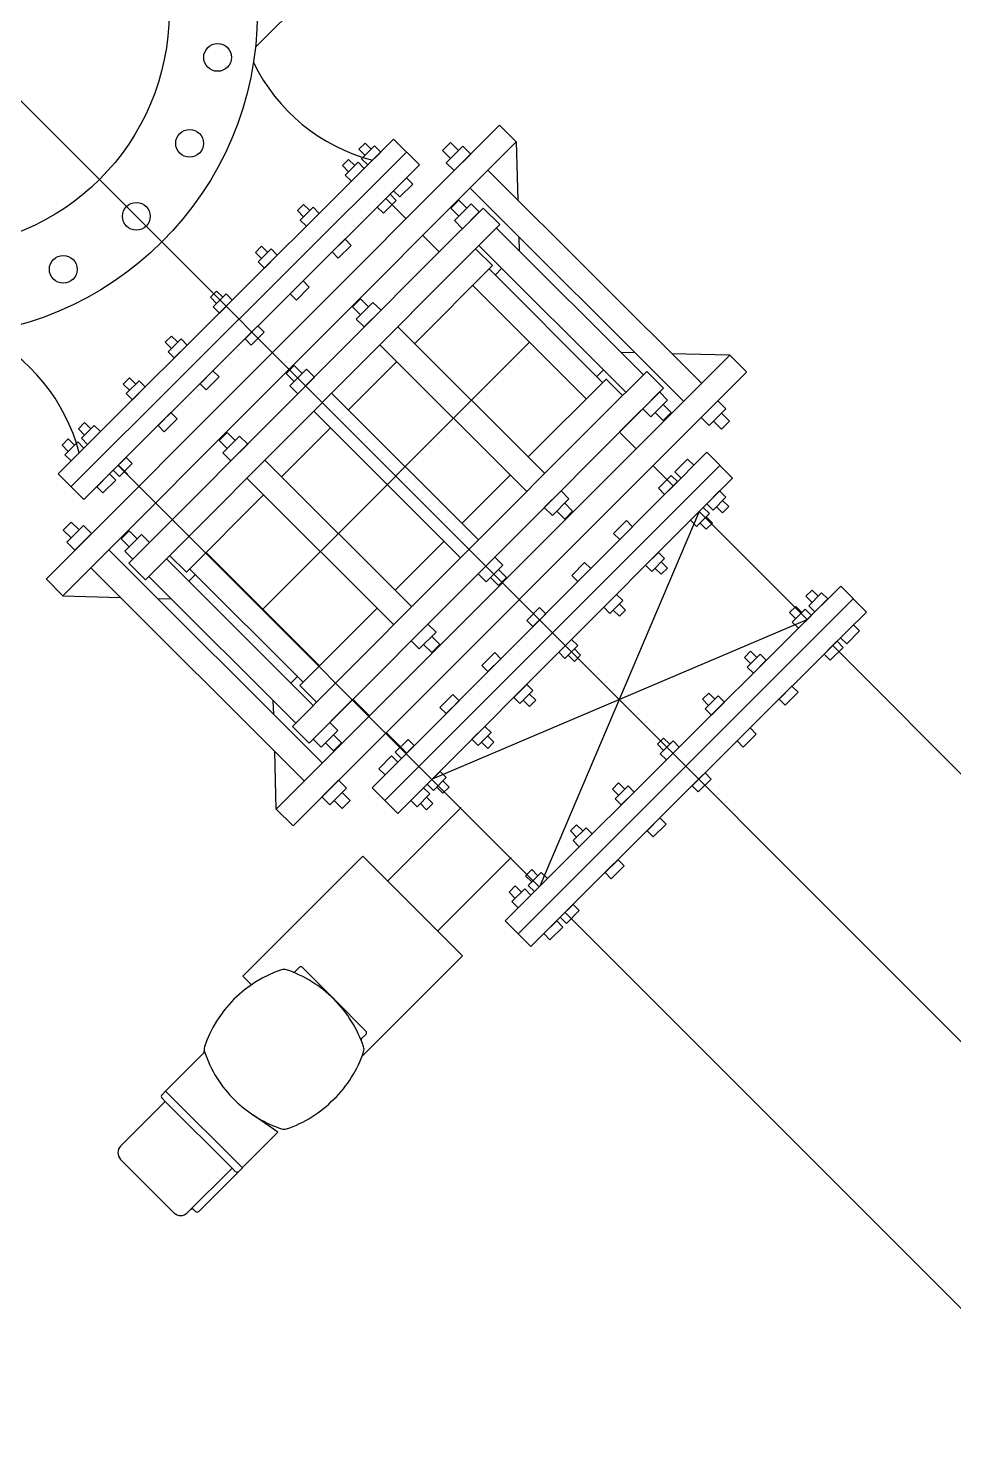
# Model space of a CAD drawing. Header units: inches. Extents: x 72602 to 350810, y -122122 to 43597.
# Drawn here: x 152372 to 153353, y -72926 to -71428 of the extents above; entities that cross this region are included whole.
import ezdxf

# ---------------------------------------------------------------- set-up
doc = ezdxf.new("R2010")
doc.units = ezdxf.units.IN
doc.header["$MEASUREMENT"] = 0
doc.layers.add('M-X-BKGD', color=8, linetype='Continuous')

msp = doc.modelspace()

# ---------------------------------------------------------------- linework, layer by layer
at = {"layer": 'M-X-BKGD', "ltscale": 0.003}
msp.add_line((150222.8, -69363.4), (154105.7, -73246.4), dxfattribs=at)
msp.add_line((150222.8, -69363.4), (154105.7, -73246.4), dxfattribs=at)
at = {"layer": 'M-X-BKGD'}
for p, q in [((152692.8, -71368.5), (152613.3, -71447.8)), ((152692.8, -71368.5), (152613.3, -71447.8)), ((152391.5, -72011.5), (152871.9, -71530.4)), ((152391.5, -72011.5), (152871.9, -71530.4)), ((152872, -71530.4), (152889.7, -71548.2)), ((152872, -71530.4), (152889.7, -71548.2)), ((152409.2, -72029.3), (152889.7, -71548.1)), ((152409.2, -72029.3), (152889.7, -71548.1)), ((152759.7, -71545.3), (152718.7, -71586.1)), ((152759.7, -71545.3), (152718.7, -71586.1)), ((152729.4, -71549.3), (152722.8, -71555.8)), ((152729.4, -71549.3), (152722.8, -71555.8)), ((152736, -71555.9), (152729.4, -71549.3)), ((152736, -71555.9), (152729.4, -71549.3)), ((152787, -71572.6), (152759.7, -71545.3)), ((152787, -71572.6), (152759.7, -71545.3)), ((152819.9, -71548.6), (152811.4, -71557.1)), ((152819.9, -71548.6), (152811.4, -71557.1)), ((152828.4, -71557.1), (152819.9, -71548.6)), ((152828.4, -71557.1), (152819.9, -71548.6)), ((152889.7, -71548.2), (152891.4, -71609.8)), ((152889.7, -71548.2), (152891.4, -71609.8)), ((152773.3, -71558.9), (152417.8, -71913.5)), ((152773.3, -71558.9), (152417.8, -71913.5)), ((152722.8, -71555.8), (152729.4, -71562.4)), ((152722.8, -71555.8), (152729.4, -71562.4)), ((152739.5, -71552.3), (152725.8, -71566)), ((152739.5, -71552.3), (152725.8, -71566)), ((152725.8, -71566), (152732.4, -71572.5)), ((152725.8, -71566), (152732.4, -71572.5)), ((152732.4, -71572.5), (152746, -71558.9)), ((152732.4, -71572.5), (152746, -71558.9)), ((152746, -71558.9), (152739.5, -71552.3)), ((152746, -71558.9), (152739.5, -71552.3)), ((152811.4, -71557.1), (152819.9, -71565.6)), ((152811.4, -71557.1), (152819.9, -71565.6)), ((152833, -71552.5), (152815.3, -71570.2)), ((152833, -71552.5), (152815.3, -71570.2)), ((152823.8, -71578.6), (152841.5, -71561)), ((152823.8, -71578.6), (152841.5, -71561)), ((152841.5, -71561), (152833, -71552.5)), ((152841.5, -71561), (152833, -71552.5)), ((152712, -71566.7), (152705.4, -71573.2)), ((152712, -71566.7), (152705.4, -71573.2)), ((152705.4, -71573.2), (152712, -71579.8)), ((152705.4, -71573.2), (152712, -71579.8)), ((152722.1, -71569.7), (152708.4, -71583.3)), ((152722.1, -71569.7), (152708.4, -71583.3)), ((152718.6, -71573.2), (152712, -71566.7)), ((152718.6, -71573.2), (152712, -71566.7)), ((152715, -71589.9), (152728.6, -71576.2)), ((152715, -71589.9), (152728.6, -71576.2)), ((152728.6, -71576.2), (152722.1, -71569.7)), ((152728.6, -71576.2), (152722.1, -71569.7)), ((152746, -71613.5), (152787, -71572.6)), ((152746, -71613.5), (152787, -71572.6)), ((152815.3, -71570.2), (152823.8, -71578.6)), ((152815.3, -71570.2), (152823.8, -71578.6)), ((152859.7, -71578.1), (153086.2, -71804.2)), ((152859.7, -71578.1), (153086.2, -71804.2)), ((152718.5, -71586.3), (152445.1, -71859)), ((152718.5, -71586.3), (152445.1, -71859)), ((152708.4, -71583.3), (152715, -71589.9)), ((152708.4, -71583.3), (152715, -71589.9)), ((152759.6, -71599.9), (152773.3, -71586.2)), ((152759.6, -71599.9), (152773.3, -71586.2)), ((152779.9, -71592.8), (152766.2, -71606.4)), ((152779.9, -71592.8), (152766.2, -71606.4)), ((152773.3, -71586.2), (152779.9, -71592.8)), ((152773.3, -71586.2), (152779.9, -71592.8)), ((152755.9, -71603.6), (152472.4, -71886.3)), ((152755.9, -71603.6), (152472.4, -71886.3)), ((152742.2, -71617.2), (152755.9, -71603.6)), ((152742.2, -71617.2), (152755.9, -71603.6)), ((152762.5, -71610.1), (152748.8, -71623.8)), ((152762.5, -71610.1), (152748.8, -71623.8)), ((152751.4, -71608.1), (152772.9, -71629.5)), ((152751.4, -71608.1), (152772.9, -71629.5)), ((152755.9, -71603.6), (152762.5, -71610.1)), ((152755.9, -71603.6), (152762.5, -71610.1)), ((152766.2, -71606.4), (152759.6, -71599.9)), ((152766.2, -71606.4), (152759.6, -71599.9)), ((152828.7, -71610), (152820.2, -71618.5)), ((152828.7, -71610), (152820.2, -71618.5)), ((152837.2, -71618.5), (152828.7, -71610)), ((152837.2, -71618.5), (152828.7, -71610)), ((152840.7, -71597.2), (153067.1, -71823.3)), ((152840.7, -71597.2), (153067.1, -71823.3)), ((152664.3, -71614.3), (152657.7, -71620.8)), ((152664.3, -71614.3), (152657.7, -71620.8)), ((152657.7, -71620.8), (152664.2, -71627.4)), ((152657.7, -71620.8), (152664.2, -71627.4)), ((152674.4, -71617.3), (152660.7, -71630.9)), ((152674.4, -71617.3), (152660.7, -71630.9)), ((152670.8, -71620.8), (152664.3, -71614.3)), ((152670.8, -71620.8), (152664.3, -71614.3)), ((152667.2, -71637.5), (152680.9, -71623.9)), ((152667.2, -71637.5), (152680.9, -71623.9)), ((152680.9, -71623.9), (152674.4, -71617.3)), ((152680.9, -71623.9), (152674.4, -71617.3)), ((152748.8, -71623.8), (152742.2, -71617.2)), ((152748.8, -71623.8), (152742.2, -71617.2)), ((152854.5, -71618.2), (152808, -71664.8)), ((152854.5, -71618.2), (152808, -71664.8)), ((152820.2, -71618.5), (152828.7, -71627)), ((152820.2, -71618.5), (152828.7, -71627)), ((152841.8, -71613.9), (152824.1, -71631.6)), ((152841.8, -71613.9), (152824.1, -71631.6)), ((152832.6, -71640.1), (152850.3, -71622.4)), ((152832.6, -71640.1), (152850.3, -71622.4)), ((152850.3, -71622.4), (152841.8, -71613.9)), ((152850.3, -71622.4), (152841.8, -71613.9)), ((152854.5, -71618.2), (152872.2, -71635.8)), ((152854.5, -71618.2), (152872.2, -71635.8)), ((152660.7, -71630.9), (152667.2, -71637.5)), ((152660.7, -71630.9), (152667.2, -71637.5)), ((152824.1, -71631.6), (152832.6, -71640.1)), ((152824.1, -71631.6), (152832.6, -71640.1)), ((152825.7, -71682.4), (152872.2, -71635.8)), ((152825.7, -71682.4), (152872.2, -71635.8)), ((152868.7, -71639.4), (153024.4, -71794.9)), ((152868.7, -71639.4), (153024.4, -71794.9)), ((152694.5, -71664.8), (152708.2, -71651.2)), ((152694.5, -71664.8), (152708.2, -71651.2)), ((152708.2, -71651.2), (152714.7, -71657.8)), ((152708.2, -71651.2), (152714.7, -71657.8)), ((152790.7, -71647.3), (152808.1, -71664.7)), ((152790.7, -71647.3), (152808.1, -71664.7)), ((152892.5, -71649), (152892.9, -71663.5)), ((152892.5, -71649), (152892.9, -71663.5)), ((152808.1, -71664.7), (152525.5, -71947.9)), ((152808.1, -71664.7), (152525.5, -71947.9)), ((152619.8, -71658.6), (152613.2, -71665.2)), ((152619.8, -71658.6), (152613.2, -71665.2)), ((152613.2, -71665.2), (152619.8, -71671.7)), ((152613.2, -71665.2), (152619.8, -71671.7)), ((152629.9, -71661.6), (152616.2, -71675.3)), ((152629.9, -71661.6), (152616.2, -71675.3)), ((152626.3, -71665.2), (152619.8, -71658.6)), ((152626.3, -71665.2), (152619.8, -71658.6)), ((152622.8, -71681.8), (152636.4, -71668.2)), ((152622.8, -71681.8), (152636.4, -71668.2)), ((152636.4, -71668.2), (152629.9, -71661.6)), ((152636.4, -71668.2), (152629.9, -71661.6)), ((152701, -71671.4), (152694.5, -71664.8)), ((152701, -71671.4), (152694.5, -71664.8)), ((152714.7, -71657.8), (152701, -71671.4)), ((152714.7, -71657.8), (152701, -71671.4)), ((152846.6, -71661.5), (152864.3, -71679.2)), ((152846.6, -71661.5), (152864.3, -71679.2)), ((152850.1, -71658), (153005.9, -71813.5)), ((152850.1, -71658), (153005.9, -71813.5)), ((152825.7, -71682.4), (152543.2, -71965.6)), ((152825.7, -71682.4), (152543.2, -71965.6)), ((152616.2, -71675.3), (152622.8, -71681.8)), ((152616.2, -71675.3), (152622.8, -71681.8)), ((152864.4, -71679.3), (152782.1, -71761.7)), ((152864.4, -71679.3), (152782.1, -71761.7)), ((152860.9, -71682.8), (152981.2, -71803)), ((152860.9, -71682.8), (152981.2, -71803)), ((152867.2, -71689.2), (152874.3, -71682.1)), ((152867.2, -71689.2), (152874.3, -71682.1)), ((152650, -71709.2), (152663.7, -71695.5)), ((152650, -71709.2), (152663.7, -71695.5)), ((152663.7, -71695.5), (152670.2, -71702.1)), ((152663.7, -71695.5), (152670.2, -71702.1)), ((152843.5, -71700.2), (152963.8, -71820.5)), ((152843.5, -71700.2), (152963.9, -71820.4)), ((152843.5, -71700.2), (152963.8, -71820.5)), ((152843.5, -71700.2), (152963.9, -71820.4)), ((152572, -71706.2), (152565.5, -71712.8)), ((152572, -71706.2), (152565.5, -71712.8)), ((152565.5, -71712.8), (152572, -71719.4)), ((152565.5, -71712.8), (152572, -71719.4)), ((152582.1, -71709.3), (152568.5, -71722.9)), ((152582.1, -71709.3), (152568.5, -71722.9)), ((152578.6, -71712.8), (152572, -71706.2)), ((152578.6, -71712.8), (152572, -71706.2)), ((152575, -71729.5), (152588.7, -71715.8)), ((152575, -71729.5), (152588.7, -71715.8)), ((152588.7, -71715.8), (152582.1, -71709.3)), ((152588.7, -71715.8), (152582.1, -71709.3)), ((152656.6, -71715.7), (152650, -71709.2)), ((152656.6, -71715.7), (152650, -71709.2)), ((152670.2, -71702.1), (152656.6, -71715.7)), ((152670.2, -71702.1), (152656.6, -71715.7)), ((152724.7, -71714.3), (152716.2, -71722.8)), ((152724.7, -71714.3), (152716.2, -71722.8)), ((152733.2, -71722.8), (152724.7, -71714.3)), ((152733.2, -71722.8), (152724.7, -71714.3)), ((152568.5, -71722.9), (152575, -71729.5)), ((152568.5, -71722.9), (152575, -71729.5)), ((152716.2, -71722.8), (152724.7, -71731.3)), ((152716.2, -71722.8), (152724.7, -71731.3)), ((152737.8, -71718.2), (152720.1, -71735.9)), ((152737.8, -71718.2), (152720.1, -71735.9)), ((152728.6, -71744.3), (152746.3, -71726.6)), ((152728.6, -71744.3), (152746.3, -71726.6)), ((152746.3, -71726.6), (152737.8, -71718.2)), ((152746.3, -71726.6), (152737.8, -71718.2)), ((152602.3, -71756.8), (152615.9, -71743.2)), ((152602.3, -71756.8), (152615.9, -71743.2)), ((152615.9, -71743.2), (152622.5, -71749.7)), ((152615.9, -71743.2), (152622.5, -71749.7)), ((152720.1, -71735.9), (152728.6, -71744.3)), ((152720.1, -71735.9), (152728.6, -71744.3)), ((152764.3, -71744), (152920, -71899.5)), ((152764.3, -71744), (152920, -71899.5)), ((152517.7, -71760.4), (152524.3, -71753.9)), ((152517.7, -71760.4), (152524.3, -71753.9)), ((152524.3, -71767), (152517.7, -71760.4)), ((152524.3, -71767), (152517.7, -71760.4)), ((152520.7, -71770.5), (152534.4, -71756.9)), ((152520.7, -71770.5), (152534.4, -71756.9)), ((152524.3, -71753.9), (152530.8, -71760.4)), ((152524.3, -71753.9), (152530.8, -71760.4)), ((152534.4, -71756.9), (152540.9, -71763.4)), ((152534.4, -71756.9), (152540.9, -71763.4)), ((152608.8, -71763.4), (152602.3, -71756.8)), ((152608.8, -71763.4), (152602.3, -71756.8)), ((152622.5, -71749.7), (152608.8, -71763.4)), ((152622.5, -71749.7), (152608.8, -71763.4)), ((152621, -72043.3), (152903.6, -71760.3)), ((152621, -72043.3), (152903.6, -71760.3)), ((152527.2, -71777.1), (152520.7, -71770.5)), ((152527.2, -71777.1), (152520.7, -71770.5)), ((152540.9, -71763.4), (152527.2, -71777.1)), ((152540.9, -71763.4), (152527.2, -71777.1)), ((152635.3, -72255.2), (153116.1, -71774.3)), ((152635.3, -72255.2), (153116.1, -71774.3)), ((152745.2, -71763.1), (152900.9, -71918.6)), ((152745.2, -71763.1), (152900.9, -71918.6)), ((153015.2, -71771.6), (153000.7, -71771.2)), ((153015.2, -71771.6), (153000.7, -71771.2)), ((153116, -71774.3), (153054.4, -71772.6)), ((153116, -71774.3), (153054.4, -71772.6)), ((153133.8, -71792), (153116, -71774.3)), ((153133.8, -71792), (153116, -71774.3)), ((152568.2, -71790.8), (152554.5, -71804.4)), ((152568.2, -71790.8), (152554.5, -71804.4)), ((152574.7, -71797.3), (152568.2, -71790.8)), ((152574.7, -71797.3), (152568.2, -71790.8)), ((152654.1, -71785.1), (152645.7, -71793.6)), ((152654.1, -71785.1), (152645.7, -71793.6)), ((152667.2, -71789), (152649.5, -71806.7)), ((152667.2, -71789), (152649.5, -71806.7)), ((152662.6, -71793.6), (152654.1, -71785.1)), ((152662.6, -71793.6), (152654.1, -71785.1)), ((152675.7, -71797.5), (152667.2, -71789)), ((152675.7, -71797.5), (152667.2, -71789)), ((152763, -71780.8), (152711.8, -71832.1)), ((152763, -71780.8), (152711.8, -71832.1)), ((152975, -71796.9), (152982.1, -71789.8)), ((152975, -71796.9), (152982.1, -71789.8)), ((152473.2, -71804.8), (152479.8, -71798.2)), ((152473.2, -71804.8), (152479.8, -71798.2)), ((152479.8, -71811.3), (152473.2, -71804.8)), ((152479.8, -71811.3), (152473.2, -71804.8)), ((152476.2, -71814.9), (152489.9, -71801.2)), ((152476.2, -71814.9), (152489.9, -71801.2)), ((152479.8, -71798.2), (152486.4, -71804.8)), ((152479.8, -71798.2), (152486.4, -71804.8)), ((152489.9, -71801.2), (152496.4, -71807.8)), ((152489.9, -71801.2), (152496.4, -71807.8)), ((152554.5, -71804.4), (152561.1, -71811)), ((152554.5, -71804.4), (152561.1, -71811)), ((152561.1, -71811), (152574.7, -71797.3)), ((152561.1, -71811), (152574.7, -71797.3)), ((152645.7, -71793.6), (152654.1, -71802.1)), ((152645.7, -71793.6), (152654.1, -71802.1)), ((152653.1, -72272.9), (153133.8, -71792.1)), ((152653.1, -72272.9), (153133.8, -71792.1)), ((152658, -71815.2), (152675.7, -71797.5)), ((152658, -71815.2), (152675.7, -71797.5)), ((152984.8, -71799.5), (152902.4, -71881.9)), ((152984.8, -71799.5), (152902.4, -71881.9)), ((152981.4, -71837.9), (153028, -71791.3)), ((152981.4, -71837.9), (153028, -71791.3)), ((152984.6, -71799.3), (153002.3, -71817)), ((152984.6, -71799.3), (153002.3, -71817)), ((153028, -71791.3), (153045.7, -71809)), ((153028, -71791.3), (153045.7, -71809)), ((152482.8, -71821.4), (152476.2, -71814.9)), ((152482.8, -71821.4), (152476.2, -71814.9)), ((152496.4, -71807.8), (152482.8, -71821.4)), ((152496.4, -71807.8), (152482.8, -71821.4)), ((152649.5, -71806.7), (152658, -71815.2)), ((152649.5, -71806.7), (152658, -71815.2)), ((153045.7, -71809.1), (152670.1, -72185.4)), ((153045.7, -71809.1), (152670.1, -72185.4)), ((152694, -71814.4), (152849.8, -71969.9)), ((152694, -71814.4), (152849.8, -71969.9)), ((153045.7, -71809), (152999.1, -71855.6)), ((153045.7, -71809), (152999.1, -71855.6)), ((153023.8, -71830.9), (153041.4, -71813.2)), ((153023.8, -71830.9), (153041.4, -71813.2)), ((153041.4, -71813.2), (153049.9, -71821.7)), ((153041.4, -71813.2), (153049.9, -71821.7)), ((152523.7, -71835.1), (152510, -71848.8)), ((152523.7, -71835.1), (152510, -71848.8)), ((152530.3, -71841.7), (152523.7, -71835.1)), ((152530.3, -71841.7), (152523.7, -71835.1)), ((152675, -71833.5), (152830.7, -71989)), ((152675, -71833.5), (152830.7, -71989)), ((153032.2, -71839.4), (153023.8, -71830.9)), ((153032.2, -71839.4), (153023.8, -71830.9)), ((153049.9, -71821.7), (153032.2, -71839.4)), ((153049.9, -71821.7), (153032.2, -71839.4)), ((153045.3, -71843.3), (153036.8, -71834.8)), ((153045.3, -71843.3), (153036.8, -71834.8)), ((153045.3, -71826.3), (153053.8, -71834.8)), ((153045.3, -71826.3), (153053.8, -71834.8)), ((153053.8, -71834.8), (153045.3, -71843.3)), ((153053.8, -71834.8), (153045.3, -71843.3)), ((153085.6, -71840.2), (153103.3, -71822.5)), ((153085.6, -71840.2), (153103.3, -71822.5)), ((153111.8, -71831), (153094.1, -71848.7)), ((153111.8, -71831), (153094.1, -71848.7)), ((153103.3, -71822.5), (153111.8, -71831)), ((153103.3, -71822.5), (153111.8, -71831)), ((153107.2, -71835.6), (153115.7, -71844.1)), ((153107.2, -71835.6), (153115.7, -71844.1)), ((152432.2, -71845.7), (152425.7, -71852.2)), ((152432.2, -71845.7), (152425.7, -71852.2)), ((152442.3, -71848.7), (152428.7, -71862.3)), ((152442.3, -71848.7), (152428.7, -71862.3)), ((152438.8, -71852.2), (152432.2, -71845.7)), ((152438.8, -71852.2), (152432.2, -71845.7)), ((152448.9, -71855.2), (152442.3, -71848.7)), ((152448.9, -71855.2), (152442.3, -71848.7)), ((152510, -71848.8), (152516.6, -71855.3)), ((152510, -71848.8), (152516.6, -71855.3)), ((152516.6, -71855.3), (152530.3, -71841.7)), ((152516.6, -71855.3), (152530.3, -71841.7)), ((152981.4, -71837.9), (152678, -72142)), ((152981.4, -71837.9), (152678, -72142)), ((153094.1, -71848.7), (153085.6, -71840.2)), ((153094.1, -71848.7), (153085.6, -71840.2)), ((153107.2, -71852.6), (153098.7, -71844.1)), ((153107.2, -71852.6), (153098.7, -71844.1)), ((153115.7, -71844.1), (153107.2, -71852.6)), ((153115.7, -71844.1), (153107.2, -71852.6)), ((152404.1, -71899.9), (152445.1, -71859)), ((152404.1, -71899.9), (152445.1, -71859)), ((152414.8, -71863), (152408.3, -71869.6)), ((152414.8, -71863), (152408.3, -71869.6)), ((152424.9, -71866), (152411.3, -71879.7)), ((152424.9, -71866), (152411.3, -71879.7)), ((152421.4, -71869.6), (152414.8, -71863)), ((152421.4, -71869.6), (152414.8, -71863)), ((152431.5, -71872.6), (152424.9, -71866)), ((152431.5, -71872.6), (152424.9, -71866)), ((152425.7, -71852.2), (152432.2, -71858.8)), ((152425.7, -71852.2), (152432.2, -71858.8)), ((152428.7, -71862.3), (152435.2, -71868.9)), ((152428.7, -71862.3), (152435.2, -71868.9)), ((152435.2, -71868.9), (152448.9, -71855.2)), ((152435.2, -71868.9), (152448.9, -71855.2)), ((152583.4, -71856.1), (152574.9, -71864.6)), ((152583.4, -71856.1), (152574.9, -71864.6)), ((152574.9, -71864.6), (152583.4, -71873.1)), ((152574.9, -71864.6), (152583.4, -71873.1)), ((152596.5, -71860), (152578.8, -71877.7)), ((152596.5, -71860), (152578.8, -71877.7)), ((152591.9, -71864.6), (152583.4, -71856.1)), ((152591.9, -71864.6), (152583.4, -71856.1)), ((152605, -71868.5), (152596.5, -71860)), ((152605, -71868.5), (152596.5, -71860)), ((152692.7, -71851.2), (152641, -71903)), ((152692.7, -71851.2), (152641, -71903)), ((152999, -71855.7), (153016.9, -71873.5)), ((152999, -71855.7), (153016.9, -71873.5)), ((152408.3, -71869.6), (152414.8, -71876.1)), ((152408.3, -71869.6), (152414.8, -71876.1)), ((152411.3, -71879.7), (152417.8, -71886.2)), ((152411.3, -71879.7), (152417.8, -71886.2)), ((152417.8, -71886.2), (152431.5, -71872.6)), ((152417.8, -71886.2), (152431.5, -71872.6)), ((152578.8, -71877.7), (152587.3, -71886.2)), ((152578.8, -71877.7), (152587.3, -71886.2)), ((152587.3, -71886.2), (152605, -71868.5)), ((152587.3, -71886.2), (152605, -71868.5)), ((153050.6, -71918.2), (153091.5, -71877.1)), ((153050.6, -71918.2), (153091.5, -71877.1)), ((153091.5, -71877.1), (153118.9, -71904.4)), ((153091.5, -71877.1), (153118.9, -71904.4)), ((152472.4, -71886.3), (152431.4, -71927.2)), ((152472.4, -71886.3), (152431.4, -71927.2)), ((152462.5, -71896.2), (152476.1, -71882.6)), ((152462.5, -71896.2), (152476.1, -71882.6)), ((152467.6, -71891.1), (152914.1, -72337.6)), ((152467.6, -71891.1), (152914.1, -72337.6)), ((152478.1, -71900.6), (152468.1, -71890.6)), ((152478.1, -71900.6), (152468.1, -71890.6)), ((152482.7, -71889.1), (152469, -71902.8)), ((152482.7, -71889.1), (152469, -71902.8)), ((152476.1, -71882.6), (152482.7, -71889.1)), ((152476.1, -71882.6), (152482.7, -71889.1)), ((152623.2, -71885.3), (152779, -72040.8)), ((152623.2, -71885.3), (152779, -72040.8)), ((153105.4, -71891), (152750.4, -72246.1)), ((153105.4, -71891), (152750.4, -72246.1)), ((153034.6, -71891.3), (153056.1, -71912.7)), ((153034.6, -71891.3), (153056.1, -71912.7)), ((153071.3, -71884.3), (153057.7, -71897.9)), ((153071.3, -71884.3), (153057.7, -71897.9)), ((153064.3, -71904.5), (153077.9, -71890.8)), ((153064.3, -71904.5), (153077.9, -71890.8)), ((153077.9, -71890.8), (153071.3, -71884.3)), ((153077.9, -71890.8), (153071.3, -71884.3)), ((152431.4, -71927.2), (152404.1, -71899.9)), ((152431.4, -71927.2), (152404.1, -71899.9)), ((152445.1, -71913.6), (152458.7, -71899.9)), ((152445.1, -71913.6), (152458.7, -71899.9)), ((152465.3, -71906.5), (152451.6, -71920.1)), ((152465.3, -71906.5), (152451.6, -71920.1)), ((152458.7, -71899.9), (152465.3, -71906.5)), ((152458.7, -71899.9), (152465.3, -71906.5)), ((152469, -71902.8), (152462.5, -71896.2)), ((152469, -71902.8), (152462.5, -71896.2)), ((152604.2, -71904.4), (152759.9, -72060)), ((152604.2, -71904.4), (152759.9, -72060)), ((153060.5, -71908.2), (152777.8, -72191.7)), ((153060.5, -71908.2), (152777.8, -72191.7)), ((152883.4, -71901), (152832.2, -71952.3)), ((152883.4, -71901), (152832.2, -71952.3)), ((153054, -71901.7), (153040.4, -71915.3)), ((153054, -71901.7), (153040.4, -71915.3)), ((153046.9, -71921.9), (153060.5, -71908.2)), ((153046.9, -71921.9), (153060.5, -71908.2)), ((153060.5, -71908.2), (153054, -71901.7)), ((153060.5, -71908.2), (153054, -71901.7)), ((153057.7, -71897.9), (153064.3, -71904.5)), ((153057.7, -71897.9), (153064.3, -71904.5)), ((153118.9, -71904.4), (153078, -71945.4)), ((153118.9, -71904.4), (153078, -71945.4)), ((152451.6, -71920.1), (152445.1, -71913.6)), ((152451.6, -71920.1), (152445.1, -71913.6)), ((152621.9, -71922.1), (152540, -72004.2)), ((152621.9, -71922.1), (152540, -72004.2)), ((152919.4, -71935.6), (152937.1, -71917.9)), ((152919.4, -71935.6), (152937.1, -71917.9)), ((152937.1, -71917.9), (152945.5, -71926.4)), ((152937.1, -71917.9), (152945.5, -71926.4)), ((153040.4, -71915.3), (153046.9, -71921.9)), ((153040.4, -71915.3), (153046.9, -71921.9)), ((153091.6, -71931.7), (153105.2, -71918.1)), ((153091.6, -71931.7), (153105.2, -71918.1)), ((153111.8, -71924.6), (153098.2, -71938.3)), ((153111.8, -71924.6), (153098.2, -71938.3)), ((153105.2, -71918.1), (153111.8, -71924.6)), ((153105.2, -71918.1), (153111.8, -71924.6)), ((153083.4, -71940), (152914.6, -72337)), ((153083.4, -71940), (152914.6, -72337)), ((152927.9, -71944.1), (152919.4, -71935.6)), ((152927.9, -71944.1), (152919.4, -71935.6)), ((152945.5, -71926.4), (152927.9, -71944.1)), ((152945.5, -71926.4), (152927.9, -71944.1)), ((152941, -71948), (152932.5, -71939.5)), ((152941, -71948), (152932.5, -71939.5)), ((152941, -71931), (152949.4, -71939.5)), ((152941, -71931), (152949.4, -71939.5)), ((152949.4, -71939.5), (152941, -71948)), ((152949.4, -71939.5), (152941, -71948)), ((153074.3, -71949.1), (153087.9, -71935.5)), ((153074.3, -71949.1), (153087.9, -71935.5)), ((153083.4, -71940), (153197.9, -72054.5)), ((153083.4, -71940), (153197.9, -72054.5)), ((153087.9, -71935.5), (153094.4, -71942)), ((153087.9, -71935.5), (153094.4, -71942)), ((153098.2, -71938.3), (153091.6, -71931.7)), ((153098.2, -71938.3), (153091.6, -71931.7)), ((153108.3, -71941.3), (153101.7, -71934.7)), ((153108.3, -71941.3), (153101.7, -71934.7)), ((153108.3, -71928.2), (153114.8, -71934.7)), ((153108.3, -71928.2), (153114.8, -71934.7)), ((153114.8, -71934.7), (153108.3, -71941.3)), ((153114.8, -71934.7), (153108.3, -71941.3)), ((152409.6, -71959.5), (152418, -71951)), ((152409.6, -71959.5), (152418, -71951)), ((152413.5, -71972.5), (152431.1, -71954.8)), ((152413.5, -71972.5), (152431.1, -71954.8)), ((152418, -71951), (152426.5, -71959.4)), ((152418, -71951), (152426.5, -71959.4)), ((152431.1, -71954.8), (152439.6, -71963.3)), ((152431.1, -71954.8), (152439.6, -71963.3)), ((152479, -71994.5), (152525.5, -71947.9)), ((152479, -71994.5), (152525.5, -71947.9)), ((153077.8, -71945.6), (152805.2, -72219)), ((153077.8, -71945.6), (152805.2, -72219)), ((153006.4, -71949.4), (152992.7, -71963.1)), ((153006.4, -71949.4), (152992.7, -71963.1)), ((152999.3, -71969.6), (153012.9, -71956)), ((152999.3, -71969.6), (153012.9, -71956)), ((153012.9, -71956), (153006.4, -71949.4)), ((153012.9, -71956), (153006.4, -71949.4)), ((153080.8, -71955.7), (153074.3, -71949.1)), ((153080.8, -71955.7), (153074.3, -71949.1)), ((153094.4, -71942), (153080.8, -71955.7)), ((153094.4, -71942), (153080.8, -71955.7)), ((153090.9, -71958.7), (153084.4, -71952.1)), ((153090.9, -71958.7), (153084.4, -71952.1)), ((153090.9, -71945.6), (153097.5, -71952.1)), ((153090.9, -71945.6), (153097.5, -71952.1)), ((153097.5, -71952.1), (153090.9, -71958.7)), ((153097.5, -71952.1), (153090.9, -71958.7)), ((152418, -71967.9), (152409.6, -71959.5)), ((152418, -71967.9), (152409.6, -71959.5)), ((152439.6, -71963.3), (152421.9, -71981)), ((152439.6, -71963.3), (152421.9, -71981)), ((152470.8, -71968.7), (152479.3, -71960.2)), ((152470.8, -71968.7), (152479.3, -71960.2)), ((152479.3, -71977.2), (152470.8, -71968.7)), ((152479.3, -71977.2), (152470.8, -71968.7)), ((152474.7, -71981.8), (152492.4, -71964.1)), ((152474.7, -71981.8), (152492.4, -71964.1)), ((152479.3, -71960.2), (152487.8, -71968.7)), ((152479.3, -71960.2), (152487.8, -71968.7)), ((152492.4, -71964.1), (152500.9, -71972.6)), ((152492.4, -71964.1), (152500.9, -71972.6)), ((152543.2, -71965.6), (152496.7, -72012.2)), ((152543.2, -71965.6), (152496.7, -72012.2)), ((152992.7, -71963.1), (152999.3, -71969.6)), ((152992.7, -71963.1), (152999.3, -71969.6)), ((152421.9, -71981), (152413.5, -71972.5)), ((152421.9, -71981), (152413.5, -71972.5)), ((152457.9, -71980.6), (152684.1, -72206.4)), ((152457.9, -71980.6), (152684.1, -72206.4)), ((152483.2, -71990.3), (152474.7, -71981.8)), ((152483.2, -71990.3), (152474.7, -71981.8)), ((152500.9, -71972.6), (152483.2, -71990.3)), ((152500.9, -71972.6), (152483.2, -71990.3)), ((152560.9, -71983.2), (152681.2, -72103.5)), ((152560.9, -71983.2), (152681.2, -72103.5)), ((152813.1, -71971.4), (152761.3, -72023.2)), ((152813.1, -71971.4), (152761.3, -72023.2)), ((153026.6, -71996.9), (153040.3, -71983.2)), ((153026.6, -71996.9), (153040.3, -71983.2)), ((153040.3, -71983.2), (153046.8, -71989.8)), ((153040.3, -71983.2), (153046.8, -71989.8)), ((152438.8, -71999.7), (152665, -72225.5)), ((152438.8, -71999.7), (152665, -72225.5)), ((152496.7, -72012.2), (152479, -71994.5)), ((152496.7, -72012.2), (152479, -71994.5)), ((152518.8, -71990), (152674.5, -72145.6)), ((152518.8, -71990), (152674.5, -72145.6)), ((152522.3, -71986.5), (152540, -72004.2)), ((152522.3, -71986.5), (152540, -72004.2)), ((152543.5, -72000.6), (152663.9, -72120.8)), ((152543.5, -72000.6), (152663.9, -72120.8)), ((152849.2, -72006), (152866.8, -71988.3)), ((152849.2, -72006), (152866.8, -71988.3)), ((152875.3, -71996.8), (152857.7, -72014.5)), ((152875.3, -71996.8), (152857.7, -72014.5)), ((152866.8, -71988.3), (152875.3, -71996.8)), ((152866.8, -71988.3), (152875.3, -71996.8)), ((152962, -71993.9), (152948.4, -72007.6)), ((152962, -71993.9), (152948.4, -72007.6)), ((152955, -72014.1), (152968.6, -72000.4)), ((152955, -72014.1), (152968.6, -72000.4)), ((152968.6, -72000.4), (152962, -71993.9)), ((152968.6, -72000.4), (152962, -71993.9)), ((153033.2, -72003.4), (153026.6, -71996.9)), ((153033.2, -72003.4), (153026.6, -71996.9)), ((153046.8, -71989.8), (153033.2, -72003.4)), ((153046.8, -71989.8), (153033.2, -72003.4)), ((153043.3, -72006.4), (153036.7, -71999.9)), ((153043.3, -72006.4), (153036.7, -71999.9)), ((153043.3, -71993.3), (153049.8, -71999.9)), ((153043.3, -71993.3), (153049.8, -71999.9)), ((153049.8, -71999.9), (153043.3, -72006.4)), ((153049.8, -71999.9), (153043.3, -72006.4)), ((152391.6, -72011.6), (152409.2, -72029.3)), ((152391.6, -72011.6), (152409.2, -72029.3)), ((152500.2, -72008.6), (152655.9, -72164.2)), ((152500.2, -72008.6), (152655.9, -72164.2)), ((152549.7, -72006.7), (152542.6, -72013.8)), ((152549.7, -72006.7), (152542.6, -72013.8)), ((152857.7, -72014.5), (152849.2, -72006)), ((152857.7, -72014.5), (152849.2, -72006)), ((152870.7, -72018.4), (152862.2, -72009.9)), ((152870.7, -72018.4), (152862.2, -72009.9)), ((152870.7, -72001.4), (152879.2, -72009.9)), ((152870.7, -72001.4), (152879.2, -72009.9)), ((152879.2, -72009.9), (152870.7, -72018.4)), ((152879.2, -72009.9), (152870.7, -72018.4)), ((152948.4, -72007.6), (152955, -72014.1)), ((152948.4, -72007.6), (152955, -72014.1)), ((152409.2, -72029.3), (152470.1, -72030.9)), ((152409.2, -72029.3), (152470.1, -72030.9)), ((152982.3, -72041.4), (152995.9, -72027.7)), ((152982.3, -72041.4), (152995.9, -72027.7)), ((152995.9, -72027.7), (153002.5, -72034.2)), ((152995.9, -72027.7), (153002.5, -72034.2)), ((153233.5, -72019), (153192.5, -72059.9)), ((153233.5, -72019), (153192.5, -72059.9)), ((153203.2, -72023.1), (153196.6, -72029.6)), ((153203.2, -72023.1), (153196.6, -72029.6)), ((153196.6, -72029.6), (153203.2, -72036.2)), ((153196.6, -72029.6), (153203.2, -72036.2)), ((153213.3, -72026.1), (153199.6, -72039.7)), ((153213.3, -72026.1), (153199.6, -72039.7)), ((153209.7, -72029.6), (153203.2, -72023.1)), ((153209.7, -72029.6), (153203.2, -72023.1)), ((153219.8, -72032.6), (153213.3, -72026.1)), ((153219.8, -72032.6), (153213.3, -72026.1)), ((153260.7, -72046.4), (153233.5, -72019)), ((153260.7, -72046.4), (153233.5, -72019)), ((152509.4, -72032), (152524, -72032.4)), ((152509.4, -72032), (152524, -72032.4)), ((152742.3, -72042.3), (152660.3, -72124.4)), ((152742.3, -72042.3), (152660.3, -72124.4)), ((153246.9, -72032.4), (152891.8, -72387.5)), ((153246.9, -72032.4), (152891.8, -72387.5)), ((152914.4, -72041.6), (152900.8, -72055.3)), ((152914.4, -72041.6), (152900.8, -72055.3)), ((152921, -72048.2), (152914.4, -72041.6)), ((152921, -72048.2), (152914.4, -72041.6)), ((152988.9, -72047.9), (152982.3, -72041.4)), ((152988.9, -72047.9), (152982.3, -72041.4)), ((153002.5, -72034.2), (152988.9, -72047.9)), ((153002.5, -72034.2), (152988.9, -72047.9)), ((152999, -72050.9), (152992.4, -72044.4)), ((152999, -72050.9), (152992.4, -72044.4)), ((152998.9, -72037.8), (153005.5, -72044.3)), ((152998.9, -72037.8), (153005.5, -72044.3)), ((153005.5, -72044.3), (152999, -72050.9)), ((153005.5, -72044.3), (152999, -72050.9)), ((153185.8, -72040.4), (153179.2, -72047)), ((153185.8, -72040.4), (153179.2, -72047)), ((153195.9, -72043.4), (153182.2, -72057.1)), ((153195.9, -72043.4), (153182.2, -72057.1)), ((153192.3, -72047), (153185.8, -72040.4)), ((153192.3, -72047), (153185.8, -72040.4)), ((153202.4, -72050), (153195.9, -72043.4)), ((153202.4, -72050), (153195.9, -72043.4)), ((153199.6, -72039.7), (153206.1, -72046.3)), ((153199.6, -72039.7), (153206.1, -72046.3)), ((153206.1, -72046.3), (153219.8, -72032.6)), ((153206.1, -72046.3), (153219.8, -72032.6)), ((152778.4, -72077), (152796.1, -72059.3)), ((152778.4, -72077), (152796.1, -72059.3)), ((152796.1, -72059.3), (152804.6, -72067.8)), ((152796.1, -72059.3), (152804.6, -72067.8)), ((152800.9, -72223.2), (153197.9, -72054.5)), ((152800.9, -72223.2), (153197.9, -72054.5)), ((152900.8, -72055.3), (152907.3, -72061.9)), ((152900.8, -72055.3), (152907.3, -72061.9)), ((152907.3, -72061.9), (152921, -72048.2)), ((152907.3, -72061.9), (152921, -72048.2)), ((153192.3, -72060.1), (152918.9, -72332.7)), ((153192.3, -72060.1), (152918.9, -72332.7)), ((153179.2, -72047), (153185.8, -72053.5)), ((153179.2, -72047), (153185.8, -72053.5)), ((153182.2, -72057.1), (153188.7, -72063.6)), ((153182.2, -72057.1), (153188.7, -72063.6)), ((153188.7, -72063.6), (153202.4, -72050)), ((153188.7, -72063.6), (153202.4, -72050)), ((153219.7, -72087.2), (153260.7, -72046.4)), ((153219.7, -72087.2), (153260.7, -72046.4)), ((153233.4, -72073.6), (153247.1, -72060)), ((153233.4, -72073.6), (153247.1, -72060)), ((153247.1, -72060), (153253.6, -72066.5)), ((153247.1, -72060), (153253.6, -72066.5)), ((152804.6, -72067.8), (152786.9, -72085.5)), ((152804.6, -72067.8), (152786.9, -72085.5)), ((152800, -72072.4), (152808.5, -72080.9)), ((152800, -72072.4), (152808.5, -72080.9)), ((152934.7, -72089.1), (152948.3, -72075.4)), ((152934.7, -72089.1), (152948.3, -72075.4)), ((152948.3, -72075.4), (152954.9, -72082)), ((152948.3, -72075.4), (152954.9, -72082)), ((153239.9, -72080.2), (153233.4, -72073.6)), ((153239.9, -72080.2), (153233.4, -72073.6)), ((153253.6, -72066.5), (153239.9, -72080.2)), ((153253.6, -72066.5), (153239.9, -72080.2)), ((152786.9, -72085.5), (152778.4, -72077)), ((152786.9, -72085.5), (152778.4, -72077)), ((152800, -72089.4), (152791.5, -72080.9)), ((152800, -72089.4), (152791.5, -72080.9)), ((152808.5, -72080.9), (152800, -72089.4)), ((152808.5, -72080.9), (152800, -72089.4)), ((152853.1, -72103.1), (152866.8, -72089.4)), ((152853.1, -72103.1), (152866.8, -72089.4)), ((152866.8, -72089.4), (152873.3, -72095.9)), ((152866.8, -72089.4), (152873.3, -72095.9)), ((152941.2, -72095.7), (152934.7, -72089.1)), ((152941.2, -72095.7), (152934.7, -72089.1)), ((152954.9, -72082), (152941.2, -72095.7)), ((152954.9, -72082), (152941.2, -72095.7)), ((153229.7, -72077.3), (152946.2, -72360.1)), ((153229.7, -72077.3), (152946.2, -72360.1)), ((152951.3, -72085.5), (152957.9, -72092.1)), ((152951.3, -72085.5), (152957.9, -72092.1)), ((153138, -72088), (153131.5, -72094.6)), ((153138, -72088), (153131.5, -72094.6)), ((153144.6, -72094.6), (153138, -72088)), ((153144.6, -72094.6), (153138, -72088)), ((153216, -72091), (153229.7, -72077.3)), ((153216, -72091), (153229.7, -72077.3)), ((153236.2, -72083.9), (153222.5, -72097.5)), ((153236.2, -72083.9), (153222.5, -72097.5)), ((153225.1, -72081.9), (153705.7, -72563.5)), ((153225.1, -72081.9), (153705.7, -72563.5)), ((153229.7, -72077.3), (153236.2, -72083.9)), ((153229.7, -72077.3), (153236.2, -72083.9)), ((152859.7, -72109.6), (152853.1, -72103.1)), ((152859.7, -72109.6), (152853.1, -72103.1)), ((152873.3, -72095.9), (152859.7, -72109.6)), ((152873.3, -72095.9), (152859.7, -72109.6)), ((152951.3, -72098.7), (152944.8, -72092.1)), ((152951.3, -72098.7), (152944.8, -72092.1)), ((152957.9, -72092.1), (152951.3, -72098.7)), ((152957.9, -72092.1), (152951.3, -72098.7)), ((153131.5, -72094.6), (153138, -72101.1)), ((153131.5, -72094.6), (153138, -72101.1)), ((153148.1, -72091.1), (153134.4, -72104.7)), ((153148.1, -72091.1), (153134.4, -72104.7)), ((153134.4, -72104.7), (153141, -72111.2)), ((153134.4, -72104.7), (153141, -72111.2)), ((153141, -72111.2), (153154.7, -72097.6)), ((153141, -72111.2), (153154.7, -72097.6)), ((153154.7, -72097.6), (153148.1, -72091.1)), ((153154.7, -72097.6), (153148.1, -72091.1)), ((153222.5, -72097.5), (153216, -72091)), ((153222.5, -72097.5), (153216, -72091)), ((152657.8, -72114.7), (152650.7, -72121.8)), ((152657.8, -72114.7), (152650.7, -72121.8)), ((152698.9, -72121.1), (152652.4, -72167.7)), ((152698.9, -72121.1), (152652.4, -72167.7)), ((152660.3, -72124.4), (152678, -72142)), ((152660.3, -72124.4), (152678, -72142)), ((152808.8, -72147.5), (152822.4, -72133.9)), ((152808.8, -72147.5), (152822.4, -72133.9)), ((152822.4, -72133.9), (152829, -72140.4)), ((152822.4, -72133.9), (152829, -72140.4)), ((152900.7, -72123.2), (152887, -72136.9)), ((152900.7, -72123.2), (152887, -72136.9)), ((152893.6, -72143.4), (152907.2, -72129.7)), ((152893.6, -72143.4), (152907.2, -72129.7)), ((152907.2, -72129.7), (152900.7, -72123.2)), ((152907.2, -72129.7), (152900.7, -72123.2)), ((152910.3, -72139.8), (152903.7, -72133.3)), ((152910.3, -72139.8), (152903.7, -72133.3)), ((153093.6, -72132.4), (153087, -72138.9)), ((153093.6, -72132.4), (153087, -72138.9)), ((153103.6, -72135.4), (153090, -72149)), ((153103.6, -72135.4), (153090, -72149)), ((153100.1, -72138.9), (153093.6, -72132.4)), ((153100.1, -72138.9), (153093.6, -72132.4)), ((153110.2, -72142), (153103.6, -72135.4)), ((153110.2, -72142), (153103.6, -72135.4)), ((153168.3, -72138.6), (153181.9, -72125)), ((153168.3, -72138.6), (153181.9, -72125)), ((153188.5, -72131.5), (153174.8, -72145.1)), ((153188.5, -72131.5), (153174.8, -72145.1)), ((153181.9, -72125), (153188.5, -72131.5)), ((153181.9, -72125), (153188.5, -72131.5)), ((152632.6, -72155), (152632.1, -72140.4)), ((152632.6, -72155), (152632.1, -72140.4)), ((152670.1, -72185.4), (152716.6, -72138.7)), ((152670.1, -72185.4), (152716.6, -72138.7)), ((152716.5, -72138.9), (152734.1, -72156.4)), ((152716.5, -72138.9), (152734.1, -72156.4)), ((152815.4, -72154.1), (152808.8, -72147.5)), ((152815.4, -72154.1), (152808.8, -72147.5)), ((152829, -72140.4), (152815.4, -72154.1)), ((152829, -72140.4), (152815.4, -72154.1)), ((152887, -72136.9), (152893.6, -72143.4)), ((152887, -72136.9), (152893.6, -72143.4)), ((152897.1, -72139.9), (152903.7, -72146.4)), ((152897.1, -72139.9), (152903.7, -72146.4)), ((152903.7, -72146.4), (152910.3, -72139.8)), ((152903.7, -72146.4), (152910.3, -72139.8)), ((153087, -72138.9), (153093.5, -72145.5)), ((153087, -72138.9), (153093.5, -72145.5)), ((153090, -72149), (153096.5, -72155.6)), ((153090, -72149), (153096.5, -72155.6)), ((153096.5, -72155.6), (153110.2, -72142)), ((153096.5, -72155.6), (153110.2, -72142)), ((153174.8, -72145.1), (153168.3, -72138.6)), ((153174.8, -72145.1), (153168.3, -72138.6)), ((152692, -72163.4), (152674.3, -72181.1)), ((152692, -72163.4), (152674.3, -72181.1)), ((152700.5, -72171.9), (152692, -72163.4)), ((152700.5, -72171.9), (152692, -72163.4)), ((152652.4, -72167.7), (152670.1, -72185.4)), ((152652.4, -72167.7), (152670.1, -72185.4)), ((152682.8, -72189.6), (152700.5, -72171.9)), ((152682.8, -72189.6), (152700.5, -72171.9)), ((152704.4, -72185), (152695.9, -72176.5)), ((152704.4, -72185), (152695.9, -72176.5)), ((152751.8, -72174.2), (152773.6, -72195.9)), ((152751.8, -72174.2), (152773.6, -72195.9)), ((152856.3, -72167.7), (152842.7, -72181.3)), ((152856.3, -72167.7), (152842.7, -72181.3)), ((152849.3, -72187.9), (152862.9, -72174.2)), ((152849.3, -72187.9), (152862.9, -72174.2)), ((152862.9, -72174.2), (152856.3, -72167.7)), ((152862.9, -72174.2), (152856.3, -72167.7)), ((152865.9, -72184.3), (152859.3, -72177.8)), ((152865.9, -72184.3), (152859.3, -72177.8)), ((153045.8, -72180), (153039.2, -72186.6)), ((153045.8, -72180), (153039.2, -72186.6)), ((153052.3, -72186.6), (153045.8, -72180)), ((153052.3, -72186.6), (153045.8, -72180)), ((153123.8, -72182.9), (153137.5, -72169.3)), ((153123.8, -72182.9), (153137.5, -72169.3)), ((153144, -72175.9), (153130.3, -72189.5)), ((153144, -72175.9), (153130.3, -72189.5)), ((153137.5, -72169.3), (153144, -72175.9)), ((153137.5, -72169.3), (153144, -72175.9)), ((152635.3, -72255.2), (152633.7, -72194.3)), ((152635.3, -72255.2), (152633.7, -72194.3)), ((152674.3, -72181.1), (152682.8, -72189.6)), ((152674.3, -72181.1), (152682.8, -72189.6)), ((152687.4, -72185), (152695.9, -72193.5)), ((152687.4, -72185), (152695.9, -72193.5)), ((152695.9, -72193.5), (152704.4, -72185)), ((152695.9, -72193.5), (152704.4, -72185)), ((152777.8, -72191.7), (152736.9, -72232.7)), ((152777.8, -72191.7), (152736.9, -72232.7)), ((152775, -72181.4), (152761.3, -72195.1)), ((152775, -72181.4), (152761.3, -72195.1)), ((152761.3, -72195.1), (152767.9, -72201.7)), ((152761.3, -72195.1), (152767.9, -72201.7)), ((152767.9, -72201.7), (152781.5, -72188)), ((152767.9, -72201.7), (152781.5, -72188)), ((152781.5, -72188), (152775, -72181.4)), ((152781.5, -72188), (152775, -72181.4)), ((152842.7, -72181.3), (152849.3, -72187.9)), ((152842.7, -72181.3), (152849.3, -72187.9)), ((152852.8, -72184.3), (152859.4, -72190.9)), ((152852.8, -72184.3), (152859.4, -72190.9)), ((152859.4, -72190.9), (152865.9, -72184.3)), ((152859.4, -72190.9), (152865.9, -72184.3)), ((153039.2, -72186.6), (153045.8, -72193.1)), ((153039.2, -72186.6), (153045.8, -72193.1)), ((153055.9, -72183), (153042.2, -72196.7)), ((153055.9, -72183), (153042.2, -72196.7)), ((153048.8, -72203.2), (153062.4, -72189.6)), ((153048.8, -72203.2), (153062.4, -72189.6)), ((153062.4, -72189.6), (153055.9, -72183)), ((153062.4, -72189.6), (153055.9, -72183)), ((153130.3, -72189.5), (153123.8, -72182.9)), ((153130.3, -72189.5), (153123.8, -72182.9)), ((152757.6, -72198.8), (152744, -72212.5)), ((152757.6, -72198.8), (152744, -72212.5)), ((152750.6, -72219.1), (152764.2, -72205.4)), ((152750.6, -72219.1), (152764.2, -72205.4)), ((152764.2, -72205.4), (152757.6, -72198.8)), ((152764.2, -72205.4), (152757.6, -72198.8)), ((153042.2, -72196.7), (153048.8, -72203.2)), ((153042.2, -72196.7), (153048.8, -72203.2)), ((152701.2, -72224.7), (152683.6, -72242.4)), ((152701.2, -72224.7), (152683.6, -72242.4)), ((152709.7, -72233.2), (152701.2, -72224.7)), ((152709.7, -72233.2), (152701.2, -72224.7)), ((152744, -72212.5), (152750.6, -72219.1)), ((152744, -72212.5), (152750.6, -72219.1)), ((152764.3, -72260), (152805.2, -72219)), ((152764.3, -72260), (152805.2, -72219)), ((152795.3, -72228.9), (152808.9, -72215.3)), ((152795.3, -72228.9), (152808.9, -72215.3)), ((152815.4, -72221.8), (152801.8, -72235.5)), ((152815.4, -72221.8), (152801.8, -72235.5)), ((152808.9, -72215.3), (152815.4, -72221.8)), ((152808.9, -72215.3), (152815.4, -72221.8)), ((152811.9, -72225.3), (152818.5, -72231.9)), ((152811.9, -72225.3), (152818.5, -72231.9)), ((153076, -72230.6), (153089.7, -72216.9)), ((153076, -72230.6), (153089.7, -72216.9)), ((153096.2, -72223.5), (153082.6, -72237.1)), ((153096.2, -72223.5), (153082.6, -72237.1)), ((153089.7, -72216.9), (153096.2, -72223.5)), ((153089.7, -72216.9), (153096.2, -72223.5)), ((152692.1, -72250.9), (152709.7, -72233.2)), ((152692.1, -72250.9), (152709.7, -72233.2)), ((152713.6, -72246.3), (152705.1, -72237.8)), ((152713.6, -72246.3), (152705.1, -72237.8)), ((152736.9, -72232.7), (152764.3, -72260)), ((152736.9, -72232.7), (152764.3, -72260)), ((152777.9, -72246.3), (152791.5, -72232.6)), ((152777.9, -72246.3), (152791.5, -72232.6)), ((152798.1, -72239.2), (152784.5, -72252.9)), ((152798.1, -72239.2), (152784.5, -72252.9)), ((152791.5, -72232.6), (152798.1, -72239.2)), ((152791.5, -72232.6), (152798.1, -72239.2)), ((152801.8, -72235.5), (152795.3, -72228.9)), ((152801.8, -72235.5), (152795.3, -72228.9)), ((152811.9, -72238.5), (152805.4, -72231.9)), ((152811.9, -72238.5), (152805.4, -72231.9)), ((152818.5, -72231.9), (152811.9, -72238.5)), ((152818.5, -72231.9), (152811.9, -72238.5)), ((152991.5, -72234.2), (152998, -72227.6)), ((152991.5, -72234.2), (152998, -72227.6)), ((152998, -72240.7), (152991.5, -72234.2)), ((152998, -72240.7), (152991.5, -72234.2)), ((152994.5, -72244.3), (153008.1, -72230.6)), ((152994.5, -72244.3), (153008.1, -72230.6)), ((152998, -72227.6), (153004.6, -72234.2)), ((152998, -72227.6), (153004.6, -72234.2)), ((153014.7, -72237.2), (153001, -72250.8)), ((153014.7, -72237.2), (153001, -72250.8)), ((153008.1, -72230.6), (153014.7, -72237.2)), ((153008.1, -72230.6), (153014.7, -72237.2)), ((153082.6, -72237.1), (153076, -72230.6)), ((153082.6, -72237.1), (153076, -72230.6)), ((152653, -72272.8), (152635.3, -72255.2)), ((152653, -72272.8), (152635.3, -72255.2)), ((152683.6, -72242.4), (152692.1, -72250.9)), ((152683.6, -72242.4), (152692.1, -72250.9)), ((152696.7, -72246.3), (152705.1, -72254.8)), ((152696.7, -72246.3), (152705.1, -72254.8)), ((152705.1, -72254.8), (152713.6, -72246.3)), ((152705.1, -72254.8), (152713.6, -72246.3)), ((152753.5, -72331.4), (152831.3, -72253.6)), ((152753.5, -72331.4), (152831.3, -72253.6)), ((152784.5, -72252.9), (152777.9, -72246.3)), ((152784.5, -72252.9), (152777.9, -72246.3)), ((152794.6, -72255.9), (152788, -72249.3)), ((152794.6, -72255.9), (152788, -72249.3)), ((152794.5, -72242.7), (152801.1, -72249.3)), ((152794.5, -72242.7), (152801.1, -72249.3)), ((152801.1, -72249.3), (152794.6, -72255.9)), ((152801.1, -72249.3), (152794.6, -72255.9)), ((153001, -72250.8), (152994.5, -72244.3)), ((153001, -72250.8), (152994.5, -72244.3)), ((153041.9, -72264.5), (153028.3, -72278.2)), ((153041.9, -72264.5), (153028.3, -72278.2)), ((153048.5, -72271.1), (153041.9, -72264.5)), ((153048.5, -72271.1), (153041.9, -72264.5)), ((152947, -72278.5), (152953.6, -72272)), ((152947, -72278.5), (152953.6, -72272)), ((152953.6, -72285.1), (152947, -72278.5)), ((152953.6, -72285.1), (152947, -72278.5)), ((152950, -72288.6), (152963.7, -72275)), ((152950, -72288.6), (152963.7, -72275)), ((152953.6, -72272), (152960.1, -72278.5)), ((152953.6, -72272), (152960.1, -72278.5)), ((152970.2, -72281.6), (152956.5, -72295.2)), ((152970.2, -72281.6), (152956.5, -72295.2)), ((152963.7, -72275), (152970.2, -72281.6)), ((152963.7, -72275), (152970.2, -72281.6)), ((153028.3, -72278.2), (153034.8, -72284.7)), ((153028.3, -72278.2), (153034.8, -72284.7)), ((153034.8, -72284.7), (153048.5, -72271.1)), ((153034.8, -72284.7), (153048.5, -72271.1)), ((152956.5, -72295.2), (152950, -72288.6)), ((152956.5, -72295.2), (152950, -72288.6)), ((152727.2, -72305.1), (152599.9, -72432.4)), ((152727.2, -72305.1), (152599.9, -72432.4)), ((152832.8, -72410.7), (152727.2, -72305.1)), ((152832.8, -72410.7), (152727.2, -72305.1)), ((152806.5, -72384.4), (152884.3, -72306.6)), ((152806.5, -72384.4), (152884.3, -72306.6)), ((152997.5, -72308.9), (152983.8, -72322.5)), ((152997.5, -72308.9), (152983.8, -72322.5)), ((152990.3, -72329.1), (153004, -72315.5)), ((152990.3, -72329.1), (153004, -72315.5)), ((153004, -72315.5), (152997.5, -72308.9)), ((153004, -72315.5), (152997.5, -72308.9)), ((152906, -72319.4), (152899.4, -72326)), ((152906, -72319.4), (152899.4, -72326)), ((152899.4, -72326), (152906, -72332.5)), ((152899.4, -72326), (152906, -72332.5)), ((152916.1, -72322.4), (152902.4, -72336.1)), ((152916.1, -72322.4), (152902.4, -72336.1)), ((152912.5, -72326), (152906, -72319.4)), ((152912.5, -72326), (152906, -72319.4)), ((152909, -72342.6), (152922.6, -72329)), ((152909, -72342.6), (152922.6, -72329)), ((152922.6, -72329), (152916.1, -72322.4)), ((152922.6, -72329), (152916.1, -72322.4)), ((152983.8, -72322.5), (152990.3, -72329.1)), ((152983.8, -72322.5), (152990.3, -72329.1)), ((152877.9, -72373.6), (152918.9, -72332.7)), ((152877.9, -72373.6), (152918.9, -72332.7)), ((152888.6, -72336.8), (152882, -72343.3)), ((152888.6, -72336.8), (152882, -72343.3)), ((152882, -72343.3), (152888.6, -72349.9)), ((152882, -72343.3), (152888.6, -72349.9)), ((152898.7, -72339.8), (152885, -72353.4)), ((152898.7, -72339.8), (152885, -72353.4)), ((152895.1, -72343.3), (152888.6, -72336.8)), ((152895.1, -72343.3), (152888.6, -72336.8)), ((152905.2, -72346.4), (152898.7, -72339.8)), ((152905.2, -72346.4), (152898.7, -72339.8)), ((152902.4, -72336.1), (152909, -72342.6)), ((152902.4, -72336.1), (152909, -72342.6)), ((152885, -72353.4), (152891.6, -72360)), ((152885, -72353.4), (152891.6, -72360)), ((152891.6, -72360), (152905.2, -72346.4)), ((152891.6, -72360), (152905.2, -72346.4)), ((152946.2, -72360.1), (152905.2, -72401)), ((152946.2, -72360.1), (152905.2, -72401)), ((152936.2, -72370), (152949.9, -72356.3)), ((152936.2, -72370), (152949.9, -72356.3)), ((152949.9, -72356.3), (152956.4, -72362.9)), ((152949.9, -72356.3), (152956.4, -72362.9)), ((152905.2, -72401), (152877.9, -72373.6)), ((152905.2, -72401), (152877.9, -72373.6)), ((152918.8, -72387.3), (152932.5, -72373.7)), ((152918.8, -72387.3), (152932.5, -72373.7)), ((152932.5, -72373.7), (152939, -72380.3)), ((152932.5, -72373.7), (152939, -72380.3)), ((152942.8, -72376.5), (152936.2, -72370)), ((152942.8, -72376.5), (152936.2, -72370)), ((152941.4, -72364.9), (153705.7, -73129.2)), ((152941.4, -72364.9), (153705.7, -73129.2)), ((152956.4, -72362.9), (152942.8, -72376.5)), ((152956.4, -72362.9), (152942.8, -72376.5)), ((152925.4, -72393.9), (152918.8, -72387.3)), ((152925.4, -72393.9), (152918.8, -72387.3)), ((152939, -72380.3), (152925.4, -72393.9)), ((152939, -72380.3), (152925.4, -72393.9)), ((152726.2, -72517.2), (152832.8, -72410.7)), ((152726.2, -72517.2), (152832.8, -72410.7)), ((152599.9, -72432.4), (152609.1, -72441.5)), ((152599.9, -72432.4), (152609.1, -72441.5)), ((152659.8, -72423), (152655.1, -72427.7)), ((152659.8, -72423), (152655.1, -72427.7)), ((152662.6, -72423), (152696.6, -72456.9)), ((152662.6, -72423), (152696.6, -72456.9)), ((152696.6, -72456.9), (152730.5, -72490.9)), ((152696.6, -72456.9), (152730.5, -72490.9)), ((152725.8, -72498.4), (152730.5, -72493.7)), ((152725.8, -72498.4), (152730.5, -72493.7)), ((152558.6, -72513.6), (152518, -72554.1)), ((152558.6, -72513.6), (152518, -72554.1)), ((152514.2, -72558), (152518, -72554.1)), ((152514.2, -72558), (152518, -72554.1)), ((152599.4, -72635.5), (152518, -72554.1)), ((152599.4, -72635.5), (152518, -72554.1)), ((152470.3, -72612.5), (152517.7, -72565.1)), ((152470.3, -72612.5), (152517.7, -72565.1)), ((152514.2, -72561.6), (152517.7, -72565.1)), ((152514.2, -72561.6), (152517.7, -72565.1)), ((152588.4, -72635.8), (152517.7, -72565.1)), ((152588.4, -72635.8), (152517.7, -72565.1)), ((152637.1, -72597.7), (152610.6, -72579.4)), ((152637.1, -72597.7), (152610.6, -72579.4)), ((152599.3, -72635.4), (152637.1, -72597.7)), ((152599.3, -72635.4), (152637.1, -72597.7)), ((152526.9, -72683.2), (152470.3, -72626.6)), ((152526.9, -72683.2), (152470.3, -72626.6)), ((152541, -72683.2), (152588.4, -72635.8)), ((152541, -72683.2), (152588.4, -72635.8)), ((152553.1, -72681.7), (152595.8, -72639)), ((152553.1, -72681.7), (152595.8, -72639)), ((152591.9, -72639.3), (152588.4, -72635.8)), ((152591.9, -72639.3), (152588.4, -72635.8)), ((152595.5, -72639.3), (152599.4, -72635.5)), ((152595.5, -72639.3), (152599.4, -72635.5)), ((152547.8, -72679.9), (152549.6, -72681.7)), ((152547.8, -72679.9), (152549.6, -72681.7))]:
    msp.add_line(p, q, dxfattribs=at)
for centre, radius in [((152270.9, -71410.3), 344.4), ((152270.9, -71410.3), 344.4), ((152270.9, -71410.3), 250.8), ((152270.9, -71410.3), 250.8), ((152573.1, -71458.6), 14.7), ((152573.1, -71458.6), 14.7), ((152543.4, -71549.7), 14.7), ((152543.4, -71549.7), 14.7), ((152487, -71627), 14.7), ((152487, -71627), 14.7), ((152409.5, -71683.2), 14.7), ((152409.5, -71683.2), 14.7)]:
    msp.add_circle(centre, radius, dxfattribs=at)
for centre, radius, start, end in [((152787.2, -71378), 196, 206.0102, 255.2643), ((152787.2, -71378), 196, 206.0102, 255.2643), ((152236.7, -71927), 196, 14.5774, 63.9984), ((152236.7, -71927), 196, 14.5774, 63.9984), ((152682.4, -72548.8), 130, 108.589, 161.411), ((152682.4, -72548.8), 130, 108.589, 161.411), ((152643.5, -72433.2), 8, 71.411, 108.589), ((152643.5, -72433.2), 8, 71.411, 108.589), ((152604.6, -72548.8), 130, 45, 71.411), ((152604.6, -72548.8), 130, 45, 71.411), ((152653.7, -72426.3), 2, 248.1998, 315), ((152653.7, -72426.3), 2, 248.1998, 315), ((152661.2, -72424.4), 2, 45, 135), ((152661.2, -72424.4), 2, 45, 135), ((152604.6, -72548.8), 130, 45, 48.0398), ((152604.6, -72548.8), 130, 45, 48.0398), ((152604.6, -72548.8), 130, 18.589, 45), ((152604.6, -72548.8), 130, 41.9602, 45), ((152604.6, -72548.8), 130, 18.589, 45), ((152604.6, -72548.8), 130, 41.9602, 45), ((152729.1, -72492.3), 2, 315, 45), ((152729.1, -72492.3), 2, 315, 45), ((152566.8, -72509.9), 8, 161.411, 198.589), ((152566.8, -72509.9), 8, 161.411, 198.589), ((152727.2, -72499.8), 2, 135, 201.8002), ((152727.2, -72499.8), 2, 135, 201.8002), ((152720.3, -72509.9), 8, 341.411, 18.589), ((152720.3, -72509.9), 8, 341.411, 18.589), ((152557.1, -72512.3), 2, 315, 13.4423), ((152557.1, -72512.3), 2, 315, 13.4423), ((152682.4, -72471), 130, 198.589, 200.3645), ((152682.4, -72471), 130, 198.589, 200.3645), ((152682.4, -72471), 130, 200.3645, 227.2563), ((152682.4, -72471), 130, 200.3645, 227.2563), ((152610.1, -72473.5), 124.1, 314.0168, 341.6722), ((152610.1, -72473.5), 124.1, 314.0168, 341.6722), ((152515.9, -72559.8), 2.5, 135, 225), ((152515.9, -72559.8), 2.5, 135, 225), ((152682.4, -72471), 130, 227.2563, 251.411), ((152682.4, -72471), 130, 227.2563, 251.411), ((152607.1, -72476.5), 124, 288.3233, 315.9915), ((152607.1, -72476.5), 124, 288.3233, 315.9915), ((152643.5, -72586.7), 8, 251.411, 288.589), ((152643.5, -72586.7), 8, 251.411, 288.589), ((152477.4, -72619.5), 10, 135, 225), ((152477.4, -72619.5), 10, 135, 225), ((152593.7, -72637.6), 2.5, 225, 315), ((152593.7, -72637.6), 2.5, 225, 315), ((152533.9, -72676.1), 10, 225, 315), ((152533.9, -72676.1), 10, 225, 315), ((152546.1, -72681.7), 2.5, 45, 134), ((152546.1, -72681.7), 2.5, 45, 134), ((152551.4, -72679.9), 2.5, 225, 315), ((152551.4, -72679.9), 2.5, 225, 315)]:
    msp.add_arc(centre, radius, start, end, dxfattribs=at)

doc.saveas('drawing.dxf')
